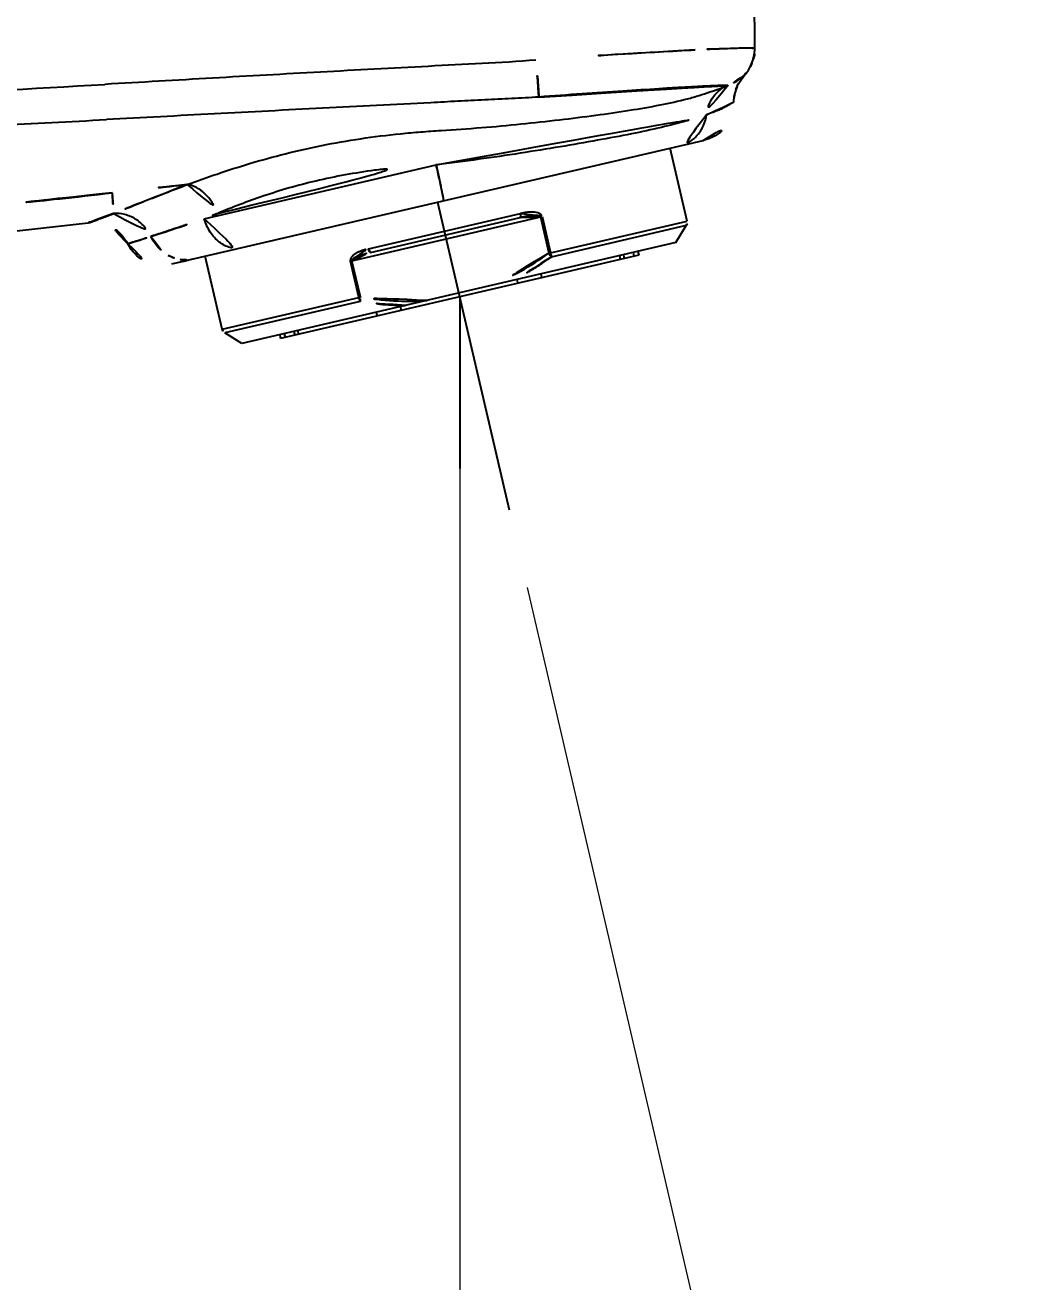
# Model space of a CAD drawing. Extents: x 16296660632 to 16296672895, y -37409619871 to -37409617326.
# Drawn here: x 16296672090.3 to 16296672140, y -37409617669.6 to -37409617606.4 of the extents above; entities that cross this region are included whole.
import ezdxf

# ---------------------------------------------------------------- set-up
doc = ezdxf.new("R2010")
doc.units = 0
doc.header["$LTSCALE"] = 10
doc.header["$MEASUREMENT"] = 0
doc.header["$PDMODE"] = 3
doc.header["$PDSIZE"] = -10
doc.linetypes.add('ACAD_ISO08W100', pattern=[36, 24, -3, 6, -3])
doc.layers.get('0').update_dxf_attribs({"linetype": 'CONTINUOUS'})
doc.layers.get('DEFPOINTS').update_dxf_attribs({"linetype": 'CONTINUOUS'})
doc.layers.add('02___PRT_ALL_AXES', color=7, linetype='CONTINUOUS')
doc.styles.add('Daelim Dimension', font='')
doc.styles.get('Daelim Dimension').set_extended_font_data('나눔고딕')
doc.dimstyles.new('DEFAULT', dxfattribs={"dimscale": 2, "dimtxt": 2, "dimasz": 2, "dimexe": 0, "dimexo": 2, "dimgap": 1, "dimtad": 1, "dimdec": 1, "dimzin": 9, "dimdsep": 46, "dimtxsty": 'Daelim Dimension', "dimcen": 0.5, "dimclrd": 252, "dimclre": 252, "dimclrt": 3, "dimadec": 1, "dimazin": 0, "dimtfac": 1, "dimtdec": 1, "dimtix": 1, "dimtmove": 0, "dimatfit": 3, "dimfxl": 1, "dimtolj": 1, "dimtzin": 1, "dimlwd": 9, "dimlwe": 9, "dimarcsym": 0})

# ---------------------------------------------------------------- blocks, each defined once
blk = doc.blocks.new('*D22')
at = {"color": 5, "lineweight": 9, "transparency": 16777216}
for p, q in [((16296672112.20296, -37409617624.04695), (16296672112.20296, -37409617744.18628)), ((16296672068.10503, -37409617740.33587), (16296672068.10503, -37409617744.18628)), ((16296672108.20296, -37409617744.18628), (16296672072.10503, -37409617744.18628))]:
    blk.add_line(p, q, dxfattribs=at)
at = {"color": 5, "transparency": 16777216}
for points in [[(16296672072.10503, -37409617743.51962), (16296672072.10503, -37409617744.85294), (16296672068.10503, -37409617744.18628)], [(16296672108.20296, -37409617743.51962), (16296672108.20296, -37409617744.85294), (16296672112.20296, -37409617744.18628)]]:
    blk.add_solid(points, dxfattribs=at)
at = {"layer": 'DEFPOINTS', "color": 0, "transparency": 16777216}
for p in [(16296672112.20296, -37409617620.04695), (16296672068.10503, -37409617744.18628), (16296672068.10503, -37409617744.33587)]:
    blk.add_point(p, dxfattribs=at)
at = {"color": 7, "transparency": 16777216, "insert": (16296672090.154, -37409617736.85008), "char_height": 10, "attachment_point": 5, "style": 'Daelim Dimension'}
blk.add_mtext('\\A1;44', dxfattribs=at)
blk = doc.blocks.new('*D27')
at = {"color": 5, "lineweight": 9, "transparency": 16777216}
for p, q in [((16296672112.203, -37409617632.671), (16296672112.203, -37409617742.656)), ((16296672115.6, -37409617634.658), (16296672139.973, -37409617739.47))]:
    blk.add_line(p, q, dxfattribs=at)
blk.add_arc((16296672112.203, -37409617620.047), 122.609, 271.8693, 281.22142, dxfattribs=at)
at = {"color": 5, "transparency": 16777216}
for points in [[(16296672135.922, -37409617739.66), (16296672136.203, -37409617740.964), (16296672139.973, -37409617739.47)], [(16296672116.213, -37409617743.257), (16296672116.192, -37409617741.924), (16296672112.203, -37409617742.656)]]:
    blk.add_solid(points, dxfattribs=at)
at = {"layer": 'DEFPOINTS', "color": 0, "transparency": 16777216}
for p in [(16296672111.093, -37409617615.275), (16296672112.203, -37409617620.047), (16296672112.203, -37409617628.671), (16296672114.695, -37409617630.762), (16296672121.532, -37409617742.301)]:
    blk.add_point(p, dxfattribs=at)
at = {"color": 7, "transparency": 16777216, "insert": (16296672125.33, -37409617734.455), "char_height": 10, "attachment_point": 5, "rotation": 6.54537, "style": 'Daelim Dimension'}
blk.add_mtext('\\A1;13°', dxfattribs=at)

msp = doc.modelspace()

# ---------------------------------------------------------------- linework, layer by layer
at = {"color": 7, "linetype": 'Continuous'}
for p, q in [((16296672127.05303, -37409617607.51255), (16296672126.96088, -37409617596.953117)), ((16296672126.19569, -37409617609.364693), (16296672126.523161, -37409617608.886093)), ((16296672126.522829, -37409617608.886429), (16296672126.522449, -37409617608.886848)), ((16296672126.01125, -37409617609.970253), (16296672126.19569, -37409617609.364693)), ((16296672125.992611, -37409617610.232407), (16296672125.992611, -37409617610.232353)), ((16296672125.99262, -37409617610.232292), (16296672126.01125, -37409617609.970253)), ((16296672097.724911, -37409617618.38343), (16296672124.445629, -37409617612.169884)), ((16296672123.636589, -37409617616.234489), (16296672122.78142, -37409617612.556877)), ((16296672099.351191, -37409617616.122421), (16296672111.0219, -37409617613.408546)), ((16296672106.70377, -37409617618.246208), (16296672116.34343, -37409617616.004639)), ((16296672107.6073, -37409617617.625427), (16296672115.258711, -37409617615.846199)), ((16296672107.71636, -37409617617.805412), (16296672115.24025, -37409617616.055832)), ((16296672116.2631, -37409617616.023323), (16296672116.685909, -37409617617.841568)), ((16296672116.34343, -37409617616.004639), (16296672116.766239, -37409617617.822891)), ((16296672116.769079, -37409617617.831444), (16296672123.636589, -37409617616.234489)), ((16296672088.224159, -37409617616.912262), (16296672093.515539, -37409617616.320976)), ((16296672123.59906, -37409617616.461014), (16296672116.80139, -37409617618.041718)), ((16296672123.066719, -37409617617.315933), (16296672123.59906, -37409617616.461014)), ((16296672123.066719, -37409617617.315933), (16296672101.24884, -37409617622.389389)), ((16296672098.32288, -37409617618.244377), (16296672098.78207, -37409617618.137604)), ((16296672100.26029, -37409617621.670326), (16296672099.405109, -37409617617.992722)), ((16296672121.212481, -37409617617.951897), (16296672103.193439, -37409617622.141991)), ((16296672116.685909, -37409617617.841568), (16296672116.766239, -37409617617.822891)), ((16296672120.292641, -37409617618.165802), (16296672120.247471, -37409617617.971512)), ((16296672120.434111, -37409617617.928108), (16296672120.47435, -37409617618.123543)), ((16296672120.98052, -37409617618.005836), (16296672120.942329, -37409617617.809929)), ((16296672121.1674, -37409617617.757591), (16296672121.21258, -37409617617.951881)), ((16296672097.724859, -37409617618.383453), (16296672098.32288, -37409617618.244377)), ((16296672107.126579, -37409617620.064468), (16296672106.70377, -37409617618.246208)), ((16296672107.20694, -37409617620.045914), (16296672106.7841, -37409617618.227531)), ((16296672115.07357, -37409617619.174629), (16296672115.11875, -37409617619.368919)), ((16296672116.33902, -37409617619.085159), (16296672116.29878, -37409617618.889717)), ((16296672107.206909, -37409617620.045776), (16296672107.126579, -37409617620.064461)), ((16296672100.26029, -37409617621.670326), (16296672107.1278, -37409617620.073387)), ((16296672107.19277, -37409617620.276077), (16296672100.393921, -37409617621.857063)), ((16296672109.27467, -37409617620.727882), (16296672109.2295, -37409617620.533592)), ((16296672108.005011, -37409617620.818336), (16296672108.05512, -37409617621.011467)), ((16296672101.24884, -37409617622.389389), (16296672100.393921, -37409617621.857063)), ((16296672103.14817, -37409617621.947723), (16296672103.19335, -37409617622.142014)), ((16296672103.36908, -37409617621.896347), (16296672103.42124, -37409617622.08902)), ((16296672103.92568, -37409617621.971718), (16296672103.875561, -37409617621.77858)), ((16296672104.10747, -37409617621.929443), (16296672104.06229, -37409617621.735161))]:
    msp.add_line(p, q, dxfattribs=at)
at = {"color": 1, "linetype": 'ACAD_ISO08W100'}
msp.add_line((16296672111.09326, -37409617615.274803), (16296672114.69451, -37409617630.761597), dxfattribs=at)
msp.add_line((16296672112.202959, -37409617620.046944), (16296672112.202959, -37409617628.671082))
at = {"color": 7, "linetype": 'Continuous'}
for points in [[(16296672126.952641, -37409617608.155899), (16296672127.02005, -37409617607.892113), (16296672127.05125, -37409617607.616043), (16296672127.05303, -37409617607.51255)], [(16296672126.522449, -37409617608.886848), (16296672126.57078, -37409617608.832573), (16296672126.72377, -37409617608.629494)], [(16296672126.72377, -37409617608.629494), (16296672126.85257, -37409617608.402893), (16296672126.952641, -37409617608.155899)]]:
    msp.add_lwpolyline(points, dxfattribs=at)
for centre, radius, start, end in [((16296672125.061041, -37409617607.532654), 1.991652, 344.60044854, 346.72473829), ((16296672125.04282, -37409617607.528801), 2.010272, 346.73730339, 0.46292784), ((16296672125.04483, -37409617607.524063), 2.010115, 317.33132913, 330.70471151), ((16296672125.061331, -37409617607.533699), 1.991011, 330.71425416, 332.46956552), ((16296672125.052019, -37409617607.529556), 2.001175, 332.48784795, 344.58411597), ((16296672128.00087, -37409617610.24868), 2.010049, 137.33426943, 152.77827954), ((16296672127.999001, -37409617610.24366), 2.006418, 169.58532628, 179.67695787), ((16296672127.996229, -37409617610.243637), 2.003681, 157.16653666, 169.57156383), ((16296672127.99003, -37409617610.241768), 1.997245, 152.81263828, 157.14709257), ((16296672123.99264, -37409617610.221863), 2.000003, 283.09082121, 359.69925186), ((16296672127.14776, -37409617892.150948), 279.230179, 95.88816758, 96.66799344), ((16296672120.382259, -37409617665.753441), 53.903093, 112.18481405, 112.96476394), ((16296672123.344391, -37409617616.302437), 0.3, 328.0909146, 13.09073952), ((16296672093.737659, -37409617618.308617), 1.999992, 27.92399044, 96.3763846), ((16296672097.271879, -37409617616.435417), 1.999989, 207.92399044, 283.09241042), ((16296672117.045429, -37409617617.651398), 0.406712, 207.87701132, 211.53083961), ((16296672115.80028, -37409617615.837181), 2.217128, 293.90658727, 295.91043163), ((16296672106.82247, -37409617620.03511), 0.38459, 354.54553553, 358.40950911), ((16296672107.11697, -37409617617.839561), 2.233851, 270.27779952, 272.26658254), ((16296672100.5525, -37409617621.602386), 0.3, 193.09073952, 238.0906713)]:
    msp.add_arc(centre, radius, start, end, dxfattribs=at)
for points, knots in [([(16296672124.050211, -37409617607.615181), (16296672122.84116, -37409617607.676392), (16296672120.16889, -37409617607.828377), (16296672117.49848, -37409617608.011726), (16296672116.0371, -37409617608.127251)], [0, 0, 0, 0, 0.452301117, 1, 1, 1, 1]), ([(16296672127.05303, -37409617607.512558), (16296672127.05303, -37409617607.513168), (16296672127.049191, -37409617607.512352), (16296672127.04521, -37409617607.513313), (16296672127.03577, -37409617607.511803), (16296672127.01733, -37409617607.510002), (16296672126.984541, -37409617607.51516), (16296672126.946581, -37409617607.528084), (16296672126.89366, -37409617607.52179), (16296672126.798281, -37409617607.509743), (16296672126.60985, -37409617607.513191), (16296672126.308781, -37409617607.518593), (16296672125.892441, -37409617607.531693), (16296672125.36894, -37409617607.551971), (16296672124.74283, -37409617607.580727), (16296672124.291771, -37409617607.602951), (16296672124.050211, -37409617607.615181)], [0, 0, 0, 0, 0.000614827, 0.002399394, 0.005312819, 0.00934148, 0.021318784, 0.03774467, 0.048782221, 0.073795814, 0.134038952, 0.235939142, 0.374701413, 0.549416538, 0.758697277, 1, 1, 1, 1]), ([(16296672116.037121, -37409617608.127243), (16296672115.13628, -37409617608.212646), (16296672113.327431, -37409617608.294693), (16296672110.61743, -37409617608.446419), (16296672107.906441, -37409617608.588577), (16296672105.19585, -37409617608.736038), (16296672102.48531, -37409617608.884811), (16296672098.87154, -37409617609.088303), (16296672096.16156, -37409617609.246933), (16296672094.3549, -37409617609.352547)], [0, 0, 0, 0, 0.125000947, 0.249998478, 0.374999481, 0.499999565, 0.624999661, 0.74999986, 1, 1, 1, 1]), ([(16296672116.17918, -37409617609.991241), (16296672116.17655, -37409617609.890694), (16296672116.16283, -37409617609.643913), (16296672116.118719, -37409617609.022293), (16296672116.072571, -37409617608.501663), (16296672116.036989, -37409617608.127258)], [0, 0, 0, 0, 0.161406156, 0.396500584, 1, 1, 1, 1]), ([(16296672126.522449, -37409617608.886848), (16296672126.506611, -37409617608.904228), (16296672126.443451, -37409617608.9627), (16296672126.298071, -37409617609.080353), (16296672126.04818, -37409617609.248337), (16296672125.831699, -37409617609.350723), (16296672125.70352, -37409617609.399078)], [0, 0, 0, 0, 0.072590848, 0.265175933, 0.577070998, 1, 1, 1, 1]), ([(16296672050.38726, -37409617611.791359), (16296672052.21874, -37409617611.681023), (16296672055.88282, -37409617611.479393), (16296672061.37904, -37409617611.179443), (16296672066.87496, -37409617610.873703), (16296672072.371321, -37409617610.576279), (16296672077.867649, -37409617610.278183), (16296672085.19582, -37409617609.875816), (16296672090.691561, -37409617609.566849), (16296672094.3549, -37409617609.352547)], [0, 0, 0, 0, 0.124999846, 0.250000151, 0.375000027, 0.500000041, 0.625000088, 0.750000088, 1, 1, 1, 1]), ([(16296672098.502279, -37409617614.39399), (16296672098.99873, -37409617614.212624), (16296672100.034559, -37409617613.840332), (16296672102.269039, -37409617613.116943), (16296672104.67996, -37409617612.512833), (16296672107.22686, -37409617612.067307), (16296672108.892241, -37409617611.861603), (16296672110.243271, -37409617611.739052), (16296672111.59964, -37409617611.643143), (16296672113.284439, -37409617611.539146), (16296672115.26967, -37409617611.349571), (16296672117.18734, -37409617611.140228), (16296672119.0065, -37409617610.914833), (16296672120.697729, -37409617610.670273), (16296672122.237089, -37409617610.406189), (16296672123.40674, -37409617610.152077), (16296672124.23583, -37409617609.918663), (16296672124.91959, -37409617609.695007), (16296672125.39978, -37409617609.515373), (16296672125.703489, -37409617609.399017)], [0, 0, 0, 0, 0.05710858, 0.118917384, 0.253728987, 0.325184979, 0.398195154, 0.434962439, 0.471754539, 0.545112947, 0.617336765, 0.687203673, 0.753546178, 0.815388735, 0.871822364, 0.922285274, 0.944619995, 0.96485832, 1, 1, 1, 1]), ([(16296672116.17907, -37409617609.991272), (16296672116.9042, -37409617609.933647), (16296672118.312269, -37409617609.833923), (16296672120.32597, -37409617609.697594), (16296672121.877769, -37409617609.595879), (16296672122.980499, -37409617609.529129), (16296672123.677811, -37409617609.489304), (16296672124.276039, -37409617609.457703), (16296672124.76796, -37409617609.434059), (16296672125.14756, -37409617609.417847), (16296672125.39139, -37409617609.409103), (16296672125.52704, -37409617609.40625), (16296672125.585739, -37409617609.406601), (16296672125.621651, -37409617609.407883), (16296672125.64723, -37409617609.410873), (16296672125.673571, -37409617609.408836), (16296672125.69265, -37409617609.402344), (16296672125.70352, -37409617609.399078)], [0, 0, 0, 0, 0.228635655, 0.443672829, 0.634385251, 0.717429126, 0.790911429, 0.853914014, 0.905721543, 0.945707145, 0.973333854, 0.982410724, 0.988347758, 0.991785577, 0.993696781, 0.99643404, 1, 1, 1, 1]), ([(16296672125.703489, -37409617609.399017), (16296672125.55887, -37409617609.455688), (16296672125.282551, -37409617609.613571), (16296672124.948521, -37409617609.959633), (16296672124.71586, -37409617610.392349), (16296672124.63789, -37409617610.714943), (16296672124.618679, -37409617610.879913)], [0, 0, 0, 0, 0.242305658, 0.488516625, 0.740923723, 1, 1, 1, 1]), ([(16296672116.17919, -37409617609.991249), (16296672115.727381, -37409617610.024887), (16296672114.821819, -37409617610.073128), (16296672113.462589, -37409617610.131821), (16296672112.10313, -37409617610.203438), (16296672110.290449, -37409617610.300163), (16296672108.024191, -37409617610.412277), (16296672105.305071, -37409617610.552559), (16296672102.58602, -37409617610.692833), (16296672098.960939, -37409617610.88266), (16296672096.242331, -37409617611.028), (16296672094.42993, -37409617611.124184)], [0, 0, 0, 0, 0.062408467, 0.124898718, 0.187411364, 0.249928404, 0.374947949, 0.499966238, 0.624981553, 0.749992164, 1, 1, 1, 1]), ([(16296672124.618759, -37409617610.879913), (16296672124.72912, -37409617610.840767), (16296672124.933901, -37409617610.766357), (16296672125.216619, -37409617610.654518), (16296672125.45233, -37409617610.547157), (16296672125.642349, -37409617610.446472), (16296672125.7731, -37409617610.370277), (16296672125.857241, -37409617610.320839), (16296672125.904921, -37409617610.293053), (16296672125.94171, -37409617610.271149), (16296672125.96891, -37409617610.254318), (16296672125.9842, -37409617610.243027), (16296672125.992599, -37409617610.235519), (16296672125.992611, -37409617610.232407)], [0, 0, 0, 0, 0.230466387, 0.428823939, 0.598272829, 0.739936113, 0.851924767, 0.896047101, 0.93212989, 0.960334729, 0.980837633, 0.993867815, 1, 1, 1, 1]), ([(16296672050.462561, -37409617613.402962), (16296672051.37838, -37409617613.35408), (16296672053.21055, -37409617613.265518), (16296672055.958549, -37409617613.127037), (16296672058.706461, -37409617612.985123), (16296672062.37051, -37409617612.796707), (16296672066.95064, -37409617612.560226), (16296672074.27891, -37409617612.181259), (16296672081.606979, -37409617611.799469), (16296672088.93465, -37409617611.415024), (16296672092.598301, -37409617611.222618), (16296672094.429939, -37409617611.124237)], [0, 0, 0, 0, 0.062494152, 0.124990596, 0.187488815, 0.249988681, 0.374992135, 0.49999875, 0.750011266, 0.875010499, 1, 1, 1, 1]), ([(16296672111.0219, -37409617613.408546), (16296672111.73418, -37409617613.316017), (16296672113.14398, -37409617613.131706), (16296672115.218981, -37409617612.823708), (16296672117.208521, -37409617612.503967), (16296672119.074051, -37409617612.180344), (16296672120.77684, -37409617611.863007), (16296672122.275181, -37409617611.543373), (16296672123.5347, -37409617611.219994), (16296672124.28759, -37409617610.994041), (16296672124.61874, -37409617610.879898)], [0, 0, 0, 0, 0.155630013, 0.308054739, 0.454504628, 0.592232094, 0.718293935, 0.82979286, 0.924106258, 1, 1, 1, 1]), ([(16296672124.61874, -37409617610.879898), (16296672124.59201, -37409617611.067589), (16296672124.48847, -37409617611.433273), (16296672124.188761, -37409617611.909081), (16296672123.770109, -37409617612.26696), (16296672123.432631, -37409617612.405449), (16296672123.259871, -37409617612.445618)], [0, 0, 0, 0, 0.259021648, 0.511469659, 0.757659806, 1, 1, 1, 1]), ([(16296672100.0287, -37409617615.840752), (16296672100.779949, -37409617615.534592), (16296672102.39908, -37409617614.908257), (16296672105.03264, -37409617614.149162), (16296672107.951811, -37409617613.62207), (16296672109.98592, -37409617613.450142), (16296672111.0219, -37409617613.408546)], [0, 0, 0, 0, 0.215020428, 0.459813987, 0.725190779, 1, 1, 1, 1]), ([(16296672111.0219, -37409617613.408546), (16296672111.049259, -37409617613.527229), (16296672111.102171, -37409617613.758926), (16296672111.177139, -37409617614.093987), (16296672111.244011, -37409617614.400223), (16296672111.293221, -37409617614.632469), (16296672111.326679, -37409617614.796021), (16296672111.34726, -37409617614.899437), (16296672111.364241, -37409617614.988457), (16296672111.37788, -37409617615.063103), (16296672111.387039, -37409617615.120567), (16296672111.394291, -37409617615.165657), (16296672111.39443, -37409617615.187157), (16296672111.396601, -37409617615.204262), (16296672111.39348, -37409617615.204987)], [0, 0, 0, 0, 0.199006062, 0.388378621, 0.561027543, 0.711217198, 0.776282724, 0.833857323, 0.883434703, 0.924633859, 0.957085432, 0.980496972, 0.994757264, 1, 1, 1, 1]), ([(16296672094.725071, -37409617614.809517), (16296672094.73385, -37409617614.92424), (16296672094.75919, -37409617615.27121), (16296672094.78067, -37409617615.618523), (16296672094.790051, -37409617615.851196)], [0, 0, 0, 0, 0.33068317, 1, 1, 1, 1]), ([(16296672098.502279, -37409617614.393982), (16296672098.125219, -37409617614.535347), (16296672097.41251, -37409617614.804947), (16296672096.41433, -37409617615.199791), (16296672095.555111, -37409617615.546867), (16296672095.026939, -37409617615.75425), (16296672094.790051, -37409617615.851212)], [0, 0, 0, 0, 0.3029192, 0.573179523, 0.807454454, 1, 1, 1, 1]), ([(16296672098.502279, -37409617614.393982), (16296672098.659889, -37409617614.414307), (16296672098.985649, -37409617614.526123), (16296672099.41511, -37409617614.84623), (16296672099.779461, -37409617615.294594), (16296672099.957741, -37409617615.651489), (16296672100.0287, -37409617615.840752)], [0, 0, 0, 0, 0.217213544, 0.459546433, 0.723729431, 1, 1, 1, 1]), ([(16296672094.79001, -37409617615.850403), (16296672094.692329, -37409617615.889183), (16296672094.50869, -37409617615.961098), (16296672094.250681, -37409617616.059258), (16296672094.03212, -37409617616.140602), (16296672093.84864, -37409617616.206787), (16296672093.716299, -37409617616.254646), (16296672093.596439, -37409617616.293297), (16296672093.5686, -37409617616.305649), (16296672093.508921, -37409617616.321663), (16296672093.515539, -37409617616.320976)], [0, 0, 0, 0, 0.232042823, 0.435654536, 0.608589222, 0.749553239, 0.8590822, 0.937839753, 0.985302078, 1, 1, 1, 1]), ([(16296672094.789989, -37409617615.850342), (16296672094.978121, -37409617615.836746), (16296672095.365829, -37409617615.872261), (16296672095.906179, -37409617616.103653), (16296672096.364519, -37409617616.489647), (16296672096.588209, -37409617616.826477), (16296672096.67506, -37409617617.007317)], [0, 0, 0, 0, 0.241890696, 0.489408885, 0.742726621, 1, 1, 1, 1]), ([(16296672096.67487, -37409617617.007423), (16296672096.85354, -37409617616.94883), (16296672097.35743, -37409617616.783142), (16296672098.24822, -37409617616.484177), (16296672098.962311, -37409617616.249771), (16296672099.35117, -37409617616.122429)], [0, 0, 0, 0, 0.200120714, 0.564520452, 1, 1, 1, 1]), ([(16296672099.351179, -37409617616.122421), (16296672099.42062, -37409617616.354874), (16296672099.616199, -37409617616.788521), (16296672100.06591, -37409617617.301758), (16296672100.620729, -37409617617.602226), (16296672101.027611, -37409617617.615433), (16296672101.208481, -37409617617.573372)], [0, 0, 0, 0, 0.283076866, 0.546581942, 0.78331975, 1, 1, 1, 1]), ([(16296672115.24025, -37409617616.055832), (16296672115.32618, -37409617616.035851), (16296672115.45562, -37409617616.008377), (16296672115.629351, -37409617615.978638), (16296672115.76009, -37409617615.96064), (16296672115.86953, -37409617615.950287), (16296672115.95727, -37409617615.94606), (16296672116.02313, -37409617615.945503), (16296672116.08893, -37409617615.948486), (16296672116.143511, -37409617615.955307), (16296672116.186371, -37409617615.965363), (16296672116.217581, -37409617615.976624), (16296672116.246759, -37409617615.993027), (16296672116.26055, -37409617616.012497), (16296672116.2631, -37409617616.023323)], [0, 0, 0, 0, 0.250516193, 0.375560881, 0.500455789, 0.625205691, 0.687540181, 0.749853208, 0.812159227, 0.874493644, 0.905711046, 0.936993692, 0.968459479, 1, 1, 1, 1]), ([(16296672115.258711, -37409617615.846199), (16296672115.2645, -37409617615.871101), (16296672115.270781, -37409617615.907997), (16296672115.27359, -37409617615.955681), (16296672115.272739, -37409617615.986801), (16296672115.269039, -37409617616.013222), (16296672115.26263, -37409617616.034119), (16296672115.25354, -37409617616.049133), (16296672115.24457, -37409617616.054817), (16296672115.24025, -37409617616.055832)], [0, 0, 0, 0, 0.345954442, 0.504352, 0.645835003, 0.766542631, 0.864368317, 0.939942264, 1, 1, 1, 1]), ([(16296672115.258711, -37409617615.846199), (16296672115.306459, -37409617615.835098), (16296672115.402229, -37409617615.814957), (16296672115.546881, -37409617615.791847), (16296672115.692089, -37409617615.777237), (16296672115.83761, -37409617615.773117), (16296672115.98279, -37409617615.782753), (16296672116.102341, -37409617615.807007), (16296672116.19379, -37409617615.842087), (16296672116.25857, -37409617615.879593), (16296672116.31459, -37409617615.932091), (16296672116.337481, -37409617615.979584), (16296672116.34343, -37409617616.004639)], [0, 0, 0, 0, 0.125085111, 0.249617275, 0.373638101, 0.497243123, 0.62064461, 0.744327115, 0.806728882, 0.86987862, 0.93427926, 1, 1, 1, 1]), ([(16296672095.504709, -37409617617.372063), (16296672095.505489, -37409617617.373528), (16296672095.51045, -37409617617.370064), (16296672095.51605, -37409617617.369659), (16296672095.52894, -37409617617.365379), (16296672095.55002, -37409617617.359703), (16296672095.582729, -37409617617.349792), (16296672095.62446, -37409617617.33744), (16296672095.67548, -37409617617.322159), (16296672095.73564, -37409617617.3041), (16296672095.83404, -37409617617.274307), (16296672095.979441, -37409617617.22963), (16296672096.180309, -37409617617.166451), (16296672096.4161, -37409617617.091057), (16296672096.58481, -37409617617.036583), (16296672096.67491, -37409617617.007393)], [0, 0, 0, 0, 0.004053095, 0.009036924, 0.015993626, 0.035822351, 0.063530789, 0.099109192, 0.142545885, 0.193810575, 0.252861454, 0.394155215, 0.566088011, 0.768210734, 1, 1, 1, 1]), ([(16296672096.67491, -37409617617.007393), (16296672096.765341, -37409617617.207626), (16296672097.006241, -37409617617.578468), (16296672097.352859, -37409617617.854729), (16296672097.540899, -37409617617.957977)], [0, 0, 0, 0, 0.505959331, 1, 1, 1, 1]), ([(16296672097.540899, -37409617617.957977), (16296672097.58824, -37409617617.983978), (16296672097.779819, -37409617618.078682), (16296672097.988199, -37409617618.139778), (16296672098.14613, -37409617618.163017)], [0, 0, 0, 0, 0.252816087, 1, 1, 1, 1]), ([(16296672098.14613, -37409617618.163017), (16296672098.199209, -37409617618.170837), (16296672098.41111, -37409617618.192032), (16296672098.62702, -37409617618.173653), (16296672098.78207, -37409617618.137604)], [0, 0, 0, 0, 0.252101323, 1, 1, 1, 1]), ([(16296672106.70377, -37409617618.246208), (16296672106.70088, -37409617618.233543), (16296672106.69775, -37409617618.207611), (16296672106.702379, -37409617618.156403), (16296672106.724689, -37409617618.096527), (16296672106.766319, -37409617618.034378), (16296672106.83288, -37409617617.962509), (16296672106.92947, -37409617617.887993), (16296672107.05551, -37409617617.815277), (16296672107.187929, -37409617617.754784), (16296672107.32469, -37409617617.703819), (16296672107.46471, -37409617617.660728), (16296672107.559549, -37409617617.636543), (16296672107.6073, -37409617617.625427)], [0, 0, 0, 0, 0.033148259, 0.06602167, 0.130379146, 0.19350073, 0.255882301, 0.379528086, 0.502894304, 0.626465004, 0.750451311, 0.87494917, 1, 1, 1, 1]), ([(16296672106.7841, -37409617618.227531), (16296672106.78162, -37409617618.216721), (16296672106.784401, -37409617618.198929), (16296672106.795019, -37409617618.179497), (16296672106.808041, -37409617618.161522), (16296672106.82736, -37409617618.141731), (16296672106.861349, -37409617618.113777), (16296672106.907339, -37409617618.083557), (16296672106.965071, -37409617618.051849), (16296672107.02442, -37409617618.023277), (16296672107.10503, -37409617617.988358), (16296672107.207809, -37409617617.949364), (16296672107.33309, -37409617617.907829), (16296672107.50214, -37409617617.857857), (16296672107.630421, -37409617617.825394), (16296672107.71636, -37409617617.805412)], [0, 0, 0, 0, 0.031489579, 0.047284952, 0.06301072, 0.094293211, 0.125514542, 0.187840745, 0.250146326, 0.312458942, 0.374793456, 0.499543328, 0.624438247, 0.749483173, 1, 1, 1, 1]), ([(16296672107.6073, -37409617617.625427), (16296672107.613091, -37409617617.650337), (16296672107.62373, -37409617617.686218), (16296672107.64225, -37409617617.730247), (16296672107.65674, -37409617617.757797), (16296672107.671721, -37409617617.779877), (16296672107.686689, -37409617617.795807), (16296672107.701481, -37409617617.805267), (16296672107.71203, -37409617617.806419), (16296672107.71636, -37409617617.805412)], [0, 0, 0, 0, 0.345954474, 0.504352048, 0.645835051, 0.766542668, 0.864368339, 0.939942271, 1, 1, 1, 1]), ([(16296672116.685909, -37409617617.841568), (16296672116.23044, -37409617618.168343), (16296672115.288309, -37409617618.780006), (16296672114.277031, -37409617619.273193), (16296672113.756451, -37409617619.480911)], [0, 0, 0, 0, 0.50003658, 1, 1, 1, 1]), ([(16296672116.80139, -37409617618.041718), (16296672116.645439, -37409617618.152069), (16296672116.329809, -37409617618.367561), (16296672115.68462, -37409617618.777077), (16296672115.18355, -37409617619.056908), (16296672114.84219, -37409617619.228439)], [0, 0, 0, 0, 0.250015289, 0.500037395, 1, 1, 1, 1]), ([(16296672116.698759, -37409617617.86409), (16296672116.71851, -37409617617.896118), (16296672116.75351, -37409617617.954781), (16296672116.78665, -37409617618.014549), (16296672116.80048, -37409617618.041931)], [0, 0, 0, 0, 0.550891701, 1, 1, 1, 1]), ([(16296672116.80048, -37409617618.041931), (16296672116.802031, -37409617618.009079), (16296672116.796329, -37409617617.937607), (16296672116.78013, -37409617617.868103), (16296672116.769079, -37409617617.831444)], [0, 0, 0, 0, 0.462081902, 1, 1, 1, 1]), ([(16296672107.1278, -37409617620.073387), (16296672107.13405, -37409617620.111107), (16296672107.150181, -37409617620.18055), (16296672107.1765, -37409617620.247162), (16296672107.19239, -37409617620.275917)], [0, 0, 0, 0, 0.537813156, 1, 1, 1, 1]), ([(16296672107.192499, -37409617620.276138), (16296672107.19281, -37409617620.245461), (16296672107.196211, -37409617620.177208), (16296672107.201731, -37409617620.109123), (16296672107.20532, -37409617620.071671)], [0, 0, 0, 0, 0.449107612, 1, 1, 1, 1]), ([(16296672110.559111, -37409617620.224411), (16296672110.00033, -37409617620.267693), (16296672109.156099, -37409617620.270447), (16296672108.039009, -37409617620.171257), (16296672107.483509, -37409617620.092072), (16296672107.20694, -37409617620.045914)], [0, 0, 0, 0, 0.499853887, 0.749926353, 1, 1, 1, 1]), ([(16296672109.473379, -37409617620.476883), (16296672109.091551, -37409617620.473572), (16296672108.327921, -37409617620.433723), (16296672107.569811, -37409617620.336456), (16296672107.19277, -37409617620.276077)], [0, 0, 0, 0, 0.499996441, 1, 1, 1, 1])]:
    msp.add_open_spline(points, degree=3, knots=knots, dxfattribs=at)
for points in [[(16296672094.725019, -37409617614.809593), (16296672090.97937, -37409617615.248169), (16296672087.22327, -37409617615.598373), (16296672083.46487, -37409617615.909317)], [(16296672116.769079, -37409617617.831444), (16296672116.76786, -37409617617.828697), (16296672116.76692, -37409617617.825813), (16296672116.766239, -37409617617.822891)], [(16296672107.126579, -37409617620.064468), (16296672107.12726, -37409617620.06739), (16296672107.127689, -37409617620.070389), (16296672107.1278, -37409617620.073387)]]:
    msp.add_open_spline(points, degree=3, dxfattribs=at)
at = {"layer": '02___PRT_ALL_AXES', "color": 7, "linetype": 'Continuous'}
for p, q in [((16296672123.636589, -37409617616.234489), (16296672122.78142, -37409617612.556877)), ((16296672100.26029, -37409617621.670326), (16296672099.405109, -37409617617.992722))]:
    msp.add_line(p, q, dxfattribs=at)

# ---------------------------------------------------------------- dimensions: what is measured, and where the dimension line sits
dim = msp.add_angular_dim_2l(base=(16296672121.531691, -37409617742.300667), line1=((16296672111.09326, -37409617615.274803), (16296672114.69451, -37409617630.761597)), line2=((16296672112.202959, -37409617620.046944), (16296672112.202959, -37409617628.671082)), dimstyle='DEFAULT', override={"dimtxt": 5, "dimclrd": 5, "dimclre": 5, "dimclrt": 7, "dimadec": 0})
dim.commit()
dim.dimension.update_dxf_attribs({"geometry": '*D27', "text_midpoint": (16296672126.179171, -37409617741.856903), "dimtype": 162})
dim = msp.add_linear_dim(base=(16296672068.10503, -37409617744.186279), p1=(16296672112.202959, -37409617620.046951), p2=(16296672068.10503, -37409617744.335869), dimstyle='DEFAULT', override={"dimtxt": 5, "dimdec": 0, "dimclrd": 5, "dimclre": 5, "dimclrt": 7})
dim.commit()
dim.dimension.update_dxf_attribs({"geometry": '*D22', "text_midpoint": (16296672090.153999, -37409617736.850082)})

doc.saveas('drawing.dxf')
